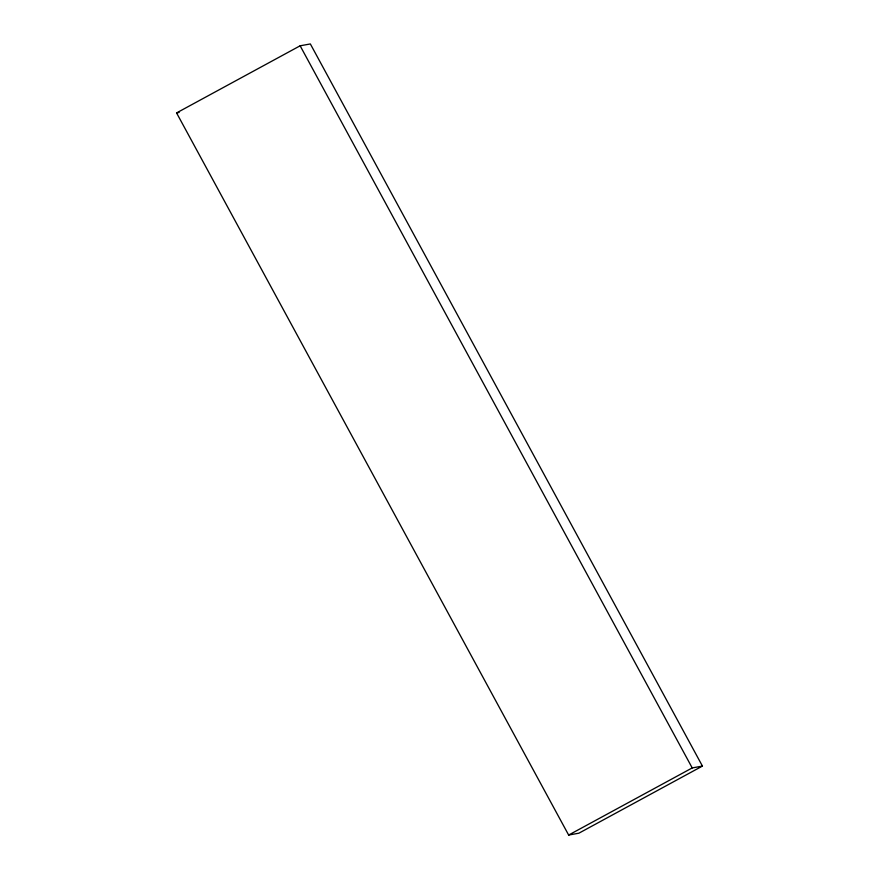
<?xml version="1.0" encoding="UTF-8"?>
<svg xmlns="http://www.w3.org/2000/svg" width="879" height="879" viewBox="0 0 879 879"><rect width="100%" height="100%" fill="white"/><g stroke="black" fill="none" stroke-linecap="round" stroke-linejoin="round"><path stroke-width="1.32" d="M176.569 112.919L300.135 45.796L310.353 43.95L702.431 766.081L578.865 833.204L568.647 835.05L176.569 112.919L179.118 112.457M568.647 835.05L692.212 767.927L702.431 766.081M300.135 45.796L692.212 767.927"/></g></svg>
